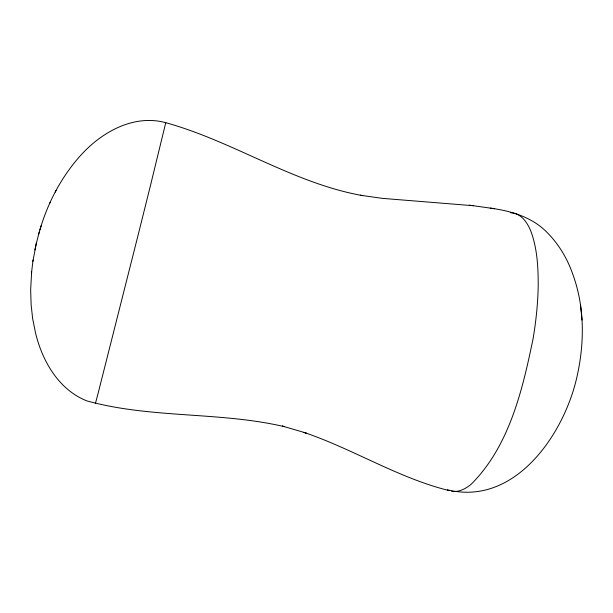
<?xml version="1.0" encoding="UTF-8"?>
<svg xmlns="http://www.w3.org/2000/svg" width="613" height="613" viewBox="0 0 613 613"><rect width="100%" height="100%" fill="white"/><g stroke="black" fill="none" stroke-linecap="round" stroke-linejoin="round"><path stroke-width="0.92" d="M31.661 271.574L30.65 289.941L31.148 304.983L32.65 318.63L35.531 332.974C42.343 361.18 58.81 389.945 87.038 400.948C151.357 418.625 219.5 411.538 284.309 426.633L282.378 426.058L306.163 433.039L303.979 432.395C353.494 449.183 398.427 478.132 449.436 490.668M95.406 403.063L95.36 403.461A123.159 0.483 -75.9 0 0 98.356 392.328L137.312 238.242A156.621 0.598 -75.9 0 0 150.591 184.973L165.763 122.692C133.956 113.964 101.712 132.002 80.901 155.173L80.065 156.047C61.3 177.165 47.791 202.757 39.929 229.844M32.895 261.36L36.167 244.028L39.255 232.089M31.424 273.574L33.056 260.019M36.435 242.794L34.88 249.966M38.627 234.204L41.209 225.53M165.579 123.19L165.763 122.692C233.476 141.419 293.091 183.233 362.735 195.639L360.421 195.256L382.297 198.359L473.336 205.715M49.515 203.669L50.189 202.29M55.193 192.137L56.067 190.344M490.285 208.121C510.713 210.872 531.709 216.941 546.62 231.975C558.627 243.836 567.446 258.732 572.933 274.632C585.001 307.795 584.549 344.506 576.557 378.566C563.247 435.544 514.269 506.438 447.298 489.772M469.305 205.148L494.653 208.734M510.66 212.795C521.035 212.956 527.479 222.695 530.919 231.369C537.172 248.311 538.191 266.594 538.214 284.486A154.208 53.369 -76.1 0 1 533.057 338.843C522.506 389.991 509.319 446.333 471.068 484.354A121.221 43.071 -76.4 0 1 451.628 491.235M581.339 313.051L582.036 320.078M580.519 304.799L581.293 312.676"/></g></svg>
